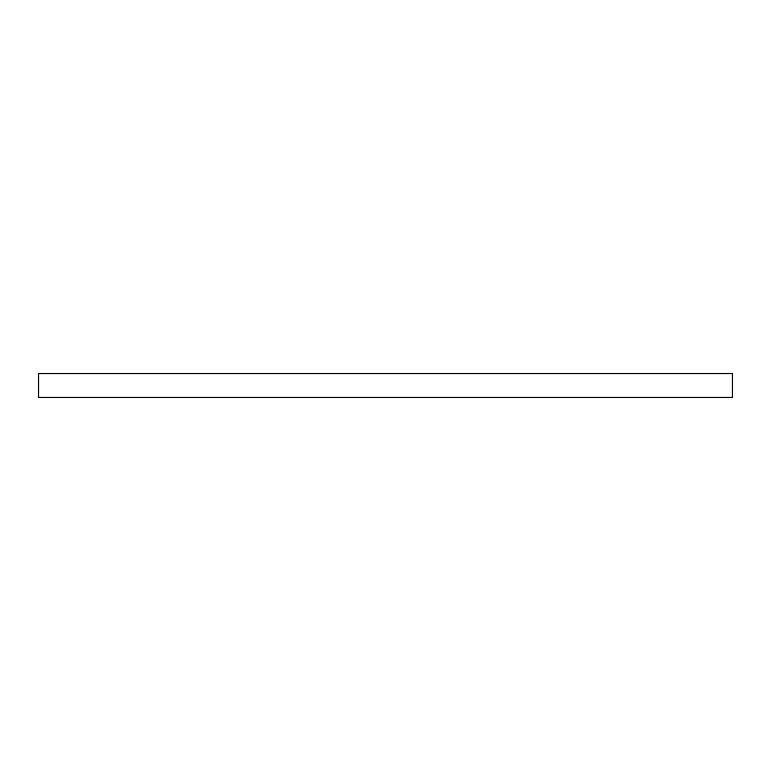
<?xml version="1.0" encoding="UTF-8"?>
<svg xmlns="http://www.w3.org/2000/svg" width="771" height="771" viewBox="0 0 771 771"><rect width="100%" height="100%" fill="white"/><g stroke="black" fill="none" stroke-linecap="round" stroke-linejoin="round"><path stroke-width="1.16" d="M732.45 373.54L38.55 373.54L38.55 397.46L732.45 397.46L732.45 373.54"/></g></svg>
